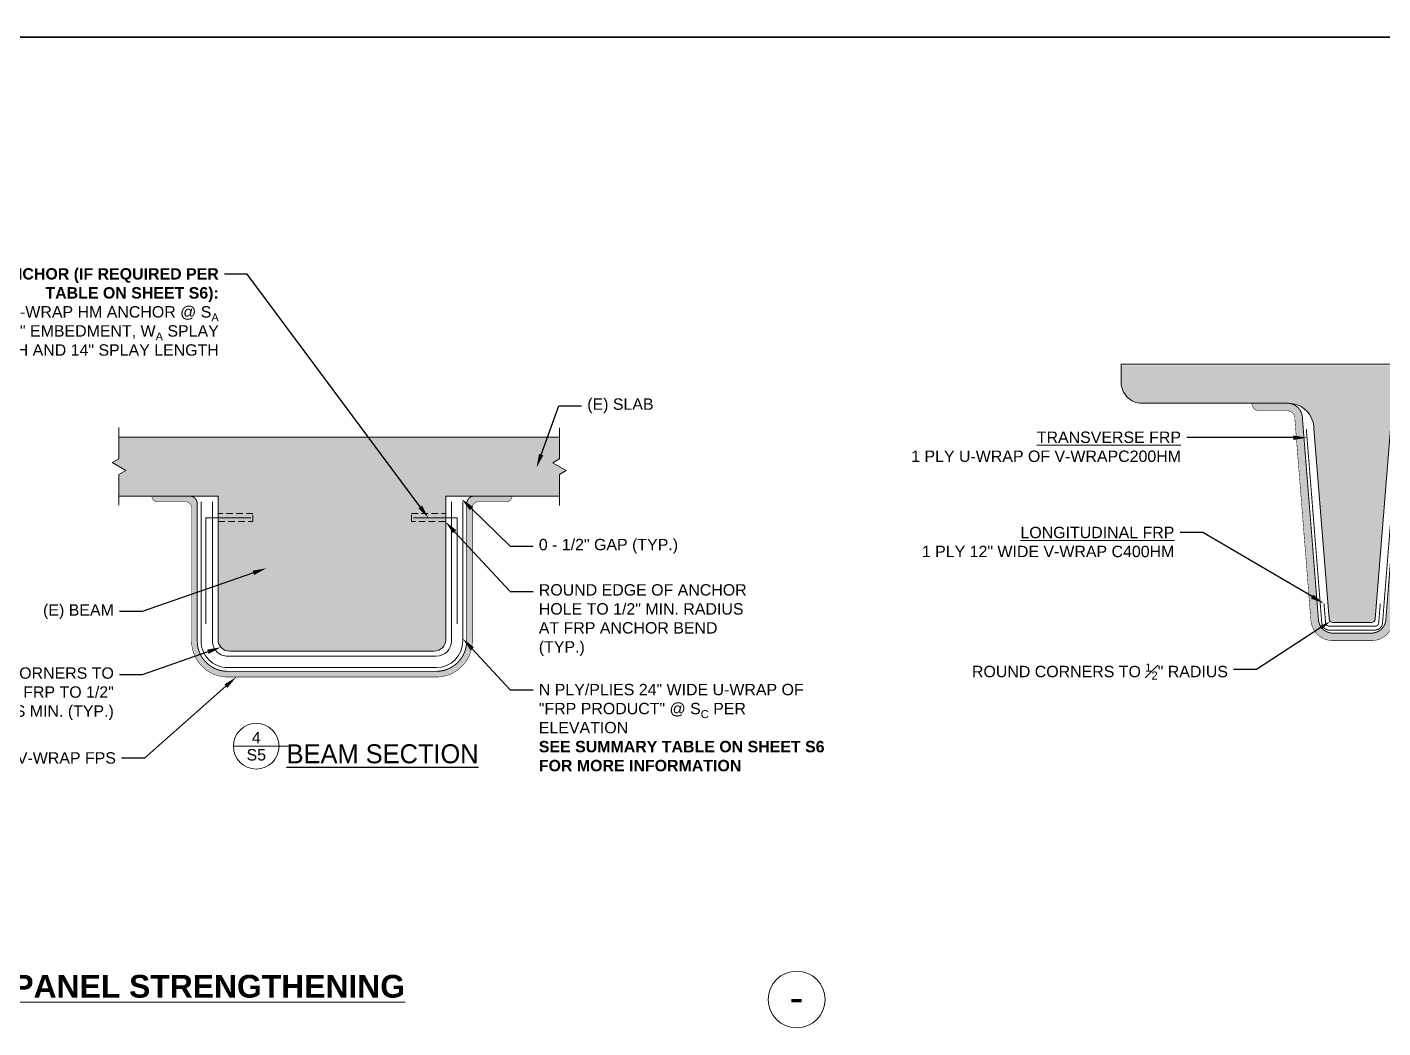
# Model space of a CAD drawing. Header units: inches. Extents: x 1159 to 5415, y 158 to 1829.
# Drawn here: x 1682.6 to 1861, y 1255.8 to 1387.5 of the extents above; entities that cross this region are included whole.
import ezdxf
from ezdxf import colors
from ezdxf.entities.mleader import LeaderData, LeaderLine
from ezdxf.enums import TextEntityAlignment as Align
from ezdxf.math import Vec2, Vec3

# ---------------------------------------------------------------- set-up
doc = ezdxf.new("R2018")
doc.units = ezdxf.units.IN
doc.header["$MEASUREMENT"] = 0
doc.linetypes.add('CENTER2', pattern=[1.125, 0.75, -0.125, 0.125, -0.125])
doc.linetypes.add('HIDDEN2', pattern=[0.1875, 0.125, -0.0625])
for name, color, linetype, lineweight in [('STN-ANNO-TEXT', 3, 'Continuous', 20), ('STN-ANNO-TITL-TEXT', 7, 'Continuous', 25), ('STN-EXST-MED', 2, 'Continuous', 5), ('STN-EXST-THK', 115, 'Continuous', 9), ('STN-FRP', 5, 'Continuous', 20), ('STN-GRAY-Sc-50', 253, 'Continuous', 20), ('STN-GRID-ID', 6, 'Continuous', 20), ('STN-GRID-LINE', 10, 'CENTER2', 13), ('STN-HATCH', 253, 'Continuous', 9), ('STN-HDN-L', 4, 'HIDDEN2', 9)]:
    doc.layers.add(name, color=color, linetype=linetype, lineweight=lineweight)
doc.layers.add('STN-CONCRETE HATCH', color=253, linetype='Continuous', lineweight=9, transparency=0.75)
doc.layers.add('STN-VPORT', color=30, linetype='Continuous', plot=False)
doc.styles.add('24', font='swiss.ttf', dxfattribs={"height": 1.5})
doc.styles.add('48', font='swiss.ttf', dxfattribs={"height": 3})
doc.styles.add('DIMENSIONS', font='swiss.ttf')
doc.styles.get("Standard").update_dxf_attribs({"font": 'swiss.ttf'})

# ---------------------------------------------------------------- blocks, each defined once
blk = doc.blocks.new('*U48')
at = {"layer": 'STN-GRID-ID'}
for p, q in [((-0.375, 0), (0, 0)), ((0, 0), (0.1, 0))]:
    blk.add_line(p, q, dxfattribs=at)
blk.add_circle((-0.188, 0), 0.188, dxfattribs=at)
at = {"layer": 'STN-ANNO-TEXT', "style": 'DIMENSIONS'}
for tag, p in [('1', (-0.188, 0.071)), ('S1', (-0.188, -0.071))]:
    blk.add_attdef(tag, text='', height=0.0938, dxfattribs=at).set_placement(p, align=Align.MIDDLE_CENTER)
at = {"layer": 'STN-ANNO-TEXT', "lineweight": 30, "flags": 104}
blk.add_attdef('SCALE', text='', height=0.0938, dxfattribs=at).set_placement((0.062, -0.043), align=Align.TOP_LEFT)
at = {"layer": 'STN-ANNO-TITL-TEXT', "lineweight": 30, "flags": 104}
blk.add_attdef('DETAIL TITLE', text='', height=0.125, dxfattribs=at).set_placement((0.062, 0.016), align=Align.BOTTOM_LEFT)

msp = doc.modelspace()

# ---------------------------------------------------------------- hatches: boundary and pattern name
at = {"layer": 'STN-CONCRETE HATCH'}
h = msp.add_hatch(color=256, dxfattribs=at)
h.dxf.hatch_style = 1
h.paths.add_polyline_path([(1865.353, 1338.022), (1879.76, 1338.022), (1879.76, 1343.01), (1826.561, 1343.01), (1826.561, 1340.772, 0.4142136), (1829.311, 1338.022), (1848.569, 1338.022, -0.4142136), (1851.931, 1334.66), (1853.961, 1309.165), (1859.961, 1309.165), (1861.991, 1334.66, -0.4142136)])
h = msp.add_hatch(color=256, dxfattribs=at)
h.dxf.hatch_style = 1
edge = h.paths.add_edge_path()
edge.add_line((1694.664, 1325.8), (1707.707, 1325.798))
edge.add_line((1707.707, 1325.798), (1707.707, 1306.88))
edge.add_arc((1709.207, 1306.88), 1.5, 180, 270.00007)
edge.add_line((1709.207, 1305.38), (1736.161, 1305.38))
edge.add_arc((1736.161, 1306.88), 1.5, 270.00007, 359.9999)
edge.add_line((1737.661, 1306.88), (1737.661, 1325.798))
edge.add_line((1737.661, 1325.798), (1752.642, 1325.796))
edge.add_line((1752.642, 1325.796), (1752.642, 1328.661))
edge.add_line((1752.642, 1328.661), (1753.53, 1329.172))
edge.add_line((1753.53, 1329.172), (1751.758, 1330.196))
edge.add_line((1751.758, 1330.196), (1752.642, 1330.706))
edge.add_line((1752.642, 1330.706), (1752.643, 1333.577))
edge.add_line((1752.643, 1333.577), (1694.664, 1333.577))
edge.add_line((1694.664, 1333.577), (1694.664, 1330.725))
edge.add_line((1694.664, 1330.725), (1693.781, 1330.216))
edge.add_line((1693.781, 1330.216), (1695.553, 1329.173))
edge.add_line((1695.553, 1329.173), (1694.665, 1328.645))
edge.add_line((1694.665, 1328.645), (1694.664, 1325.8))
at = {"layer": 'STN-HATCH'}
h = msp.add_hatch(dxfattribs=at)
h.set_pattern_fill('DOTS', color=256, scale=5)
h.set_pattern_definition([(0, (25534.2649, -942.51002), (0.15625, 0.3125), [0, -0.3125])])
h.paths.add_polyline_path([(1861.393, 1309.514, -0.3911301), (1859.499, 1307.765), (1854.422, 1307.765, -0.3911301), (1852.528, 1309.514), (1850.419, 1336.008, 0.4214287), (1848.458, 1338.019), (1843.759, 1338.022, 0.4153314), (1844.759, 1337.019), (1848.458, 1337.019, -0.4346211), (1849.417, 1335.99), (1851.532, 1309.435, 0.3911301), (1854.422, 1306.765), (1859.499, 1306.765, 0.3911301), (1862.39, 1309.435), (1864.504, 1335.986, -0.4346211), (1865.463, 1337.014), (1869.162, 1337.014, 0.4142136), (1870.162, 1338.014), (1865.463, 1338.014, 0.4214287), (1863.502, 1336.004)])
h = msp.add_hatch(dxfattribs=at)
h.set_pattern_fill('DOTS', color=256, scale=5)
h.set_pattern_definition([(0, (-2940.6938, 164.0103), (0.15625, 0.3125), [0, -0.3125])])
h.paths.add_polyline_path([(1704.216, 1324.298), (1704.216, 1306.728, 0.4142141), (1708.966, 1301.978), (1736.423, 1301.978, 0.4142131), (1741.173, 1306.728), (1741.173, 1324.298, -0.4142131), (1741.923, 1325.048), (1745.65, 1325.048, 0.4142136), (1746.4, 1325.798), (1741.423, 1325.798, 0.4142131), (1740.423, 1324.798), (1740.423, 1306.728, -0.4142131), (1736.423, 1302.728), (1708.966, 1302.728, -0.4142141), (1704.966, 1306.728), (1704.966, 1324.798, 0.414256), (1703.966, 1325.798), (1698.99, 1325.798, 0.4142696), (1699.74, 1325.048), (1703.466, 1325.048, -0.4142701)])

# ---------------------------------------------------------------- linework, layer by layer
at = {"layer": 'STN-EXST-MED'}
msp.add_lwpolyline([(1879.76, 1343.165), (1826.561, 1343.165), (1826.561, 1340.772, 0.4142136), (1829.311, 1338.022), (1848.569, 1338.022, -0.4142136), (1851.931, 1334.66), (1853.924, 1309.625, 0.3911301), (1854.422, 1309.165), (1859.499, 1309.165, 0.3911301), (1859.997, 1309.625), (1861.991, 1334.66, -0.4142136), (1865.353, 1338.022), (1879.76, 1338.022)], format="xyb", dxfattribs=at)
at = {"layer": 'STN-EXST-THK'}
msp.add_lwpolyline([(1694.664, 1325.8), (1707.707, 1325.798), (1707.707, 1306.88, 0.4142139), (1709.207, 1305.38), (1736.161, 1305.38, 0.4142127), (1737.661, 1306.88), (1737.661, 1325.798), (1752.642, 1325.796), (1752.642, 1328.661), (1753.53, 1329.172), (1751.758, 1330.196), (1752.642, 1330.706), (1752.643, 1333.577), (1694.664, 1333.577), (1694.664, 1330.725), (1693.781, 1330.216), (1695.553, 1329.173), (1694.665, 1328.645)], format="xyb", close=True, dxfattribs=at)
at = {"layer": 'STN-FRP', "const_width": 0.125}
msp.add_lwpolyline([(1850.93, 1334.624), (1852.964, 1309.085, 0.3911301), (1853.961, 1308.165), (1859.961, 1308.165, 0.3911301), (1860.958, 1309.085), (1862.991, 1334.624)], format="xyb", dxfattribs=at)
at = {"layer": 'STN-FRP'}
for points in [[(1705.466, 1325.049), (1705.466, 1306.728, 0.4142141), (1708.966, 1303.228), (1736.423, 1303.228, 0.4142131), (1739.923, 1306.728), (1739.923, 1325.049)], [(1706.966, 1325.049), (1706.966, 1306.728, 0.4142141), (1708.966, 1304.728), (1736.423, 1304.728, 0.4142131), (1738.423, 1306.728), (1738.423, 1325.049)]]:
    msp.add_lwpolyline(points, format="xyb", dxfattribs=at)
for points in [[(1706.108, 1308.999), (1706.108, 1322.921), (1712.018, 1322.921)], [(1739.167, 1308.999), (1739.167, 1322.921), (1733.433, 1322.921)]]:
    msp.add_lwpolyline(points, dxfattribs=at)
at = {"layer": 'STN-FRP', "color": 1, "const_width": 0.125}
msp.add_lwpolyline([(1853.261, 1311.655), (1853.462, 1309.125, 0.3911301), (1853.961, 1308.665), (1859.961, 1308.665, 0.3911301), (1860.459, 1309.125), (1860.661, 1311.655)], format="xyb", dxfattribs=at)
at = {"layer": 'STN-GRAY-Sc-50', "const_width": 0.125}
for points in [[(1843.759, 1338.022), (1848.458, 1338.019, -0.4214287), (1850.419, 1336.008), (1852.528, 1309.514, 0.3911301), (1854.422, 1307.765), (1859.499, 1307.765, 0.3911301), (1861.393, 1309.514), (1863.502, 1336.004, -0.4214287), (1865.463, 1338.014), (1870.162, 1338.014)], [(1698.99, 1325.798), (1703.966, 1325.798, -0.4142141), (1704.966, 1324.798), (1704.966, 1306.728, 0.4142141), (1708.966, 1302.728), (1736.423, 1302.728, 0.4142131), (1740.423, 1306.728), (1740.423, 1324.798, -0.4142131), (1741.423, 1325.798), (1746.4, 1325.798)]]:
    msp.add_lwpolyline(points, format="xyb", dxfattribs=at)
at = {"layer": 'STN-GRID-ID', "linetype": 'Continuous'}
for points in [[(1694.664, 1334.816), (1694.664, 1330.725), (1693.781, 1330.216), (1695.553, 1329.173), (1694.665, 1328.645), (1694.664, 1324.59)], [(1752.642, 1334.797), (1752.642, 1330.706), (1751.758, 1330.196), (1753.53, 1329.172), (1752.642, 1328.661), (1752.642, 1324.571)]]:
    msp.add_lwpolyline(points, dxfattribs=at)
at = {"layer": 'STN-GRID-ID'}
msp.add_circle((1783.848, 1259.525), 3.736, dxfattribs=at)
at = {"layer": 'STN-HATCH', "const_width": 0.06}
for points in [[(1843.759, 1338.022), (1843.759, 1338.019, 0.4142136), (1844.759, 1337.019), (1848.458, 1337.019, -0.4346211), (1849.417, 1335.99), (1851.532, 1309.435, 0.3911301), (1854.422, 1306.765), (1859.499, 1306.765, 0.3911301), (1862.39, 1309.435), (1864.504, 1335.986, -0.4346211), (1865.463, 1337.014), (1869.162, 1337.014, 0.4142136), (1870.162, 1338.014), (1870.162, 1338.022)], [(1698.99, 1325.798, 0.4142136), (1699.74, 1325.048), (1703.466, 1325.048, -0.4142141), (1704.216, 1324.298), (1704.216, 1306.728, 0.4142141), (1708.966, 1301.978), (1736.423, 1301.978, 0.4142131), (1741.173, 1306.728), (1741.173, 1324.298, -0.4142131), (1741.923, 1325.048), (1745.65, 1325.048, 0.4142136), (1746.4, 1325.798)]]:
    msp.add_lwpolyline(points, format="xyb", dxfattribs=at)
at = {"layer": 'STN-HDN-L', "ltscale": 7}
for points in [[(1707.707, 1322.438), (1712.291, 1322.438), (1712.291, 1323.5), (1707.707, 1323.5)], [(1737.607, 1322.438), (1733.159, 1322.438), (1733.159, 1323.5), (1737.607, 1323.5)]]:
    msp.add_lwpolyline(points, dxfattribs=at)
at = {"layer": 'STN-VPORT'}
for points in [[(1592.757, 1647.896), (1976.26, 1647.896), (1976.26, 1386.218), (1592.757, 1386.218)], [(1592.757, 1386.218), (1976.26, 1386.218), (1976.26, 1124.54), (1592.757, 1124.54)]]:
    msp.add_lwpolyline(points, close=True, dxfattribs=at)

# ---------------------------------------------------------------- block references
at = {"layer": 'STN-GRID-LINE'}
ref = msp.add_blockref('*U48', (1715.732, 1292.871), dxfattribs=dict(at, xscale=16, yscale=16, zscale=16))
lines = msp.add_mtext('{\\LBEAM SECTION}', dxfattribs={"layer": 'STN-ANNO-TITL-TEXT', "insert": (1716.732, 1293.127), "char_height": 2.5, "attachment_point": 1})
ref.add_attrib('DETAIL TITLE', '', (1716.732, 1293.127), dxfattribs={"flags": 104}).embed_mtext(lines)
ref.add_attrib('1', '4', dxfattribs={"layer": 'STN-ANNO-TEXT', "height": 1.5, "style": 'DIMENSIONS'}).set_placement((1712.732, 1294.001), align=Align.MIDDLE_CENTER)
ref.add_attrib('S1', 'S5', dxfattribs={"layer": 'STN-ANNO-TEXT', "height": 1.5, "style": 'DIMENSIONS'}).set_placement((1712.732, 1291.741), align=Align.MIDDLE_CENTER)

# ---------------------------------------------------------------- texts
at = {"layer": 'STN-ANNO-TEXT', "attachment_point": 5, "style": '48'}
for s, insert, char_height in [('\\A1;\\pxqc;{\\fSwis721 BT|b1|i0|c0|p34;\\LDROP PANEL STRENGTHENING}', (1699.834, 1261.248), 3), ('\\A1;\\pxqc;-', (1783.833, 1259.832), 4)]:
    msp.add_mtext(s, dxfattribs=dict(at, insert=insert, char_height=char_height))

# ---------------------------------------------------------------- leaders
at = {"layer": 'STN-ANNO-TEXT'}
ml = msp.add_multileader_mtext('Standard', dxfattribs=at)
ml.set_content('\\A1;{\\fSwis721 BT|b1|i0|c0|p34;FRP ANCHOR (IF REQUIRED PER TABLE ON SHEET\\C242;\\c2564301; S6\\C256;):\\P}D{\\H0.7x;\\S^ A;} DIA. V-WRAP{\\fArial|b0|i0|c0|p34; HM} ANCHOR @ S{\\H0.7x;\\S^ A;} O.C., 4" EMBEDMENT, W{\\H0.7x;\\S^ A;} SPLAY WIDTH AND 14" SPLAY LENGTH', color=256, style='24')
ml.set_leader_properties()
ml.build(insert=Vec2(0, 0))
ml.multileader.update_dxf_attribs({"dogleg_length": 3, "arrow_head_size": 1.812})
ctx = ml.context
ctx.base_point, ctx.char_height, ctx.arrow_head_size, ctx.landing_gap_size, ctx.plane_origin = Vec3(1673.114, 1355.037), 1.5, 1.812, 0.75, Vec3(1738.707, 1318.12)
ctx.text_align_type = 2
notes = []
notes.append((ctx, [(1, (1, 1, 0), (1711.548, 1355.037), (-1, 0), 3, [(0, [(1735.393, 1322.921)], 0, [])])]))
ctx.mtext.insert, ctx.mtext.width, ctx.mtext.alignment, ctx.mtext.flow_direction = Vec3(1707.798, 1355.808), 37.60224, 3, 5
ml = msp.add_multileader_mtext('Standard', dxfattribs=at)
ml.set_content('(E) SLAB', color=256, style='24')
ml.set_leader_properties()
ml.build(insert=Vec2(0, 0))
ml.multileader.update_dxf_attribs({"dogleg_length": 3, "arrow_head_size": 1.812})
ctx = ml.context
ctx.base_point, ctx.char_height, ctx.arrow_head_size, ctx.landing_gap_size, ctx.plane_origin = Vec3(1755.54, 1337.694), 1.5, 1.812, 0.75, Vec3(1779.737, 1322.711)
notes.append((ctx, [(0, (1, 1, 0), (1752.54, 1337.694), (1, 0), 3, [(0, [(1749.615, 1329.548)], 0, [])])]))
ctx.mtext.insert, ctx.mtext.width, ctx.mtext.flow_direction = Vec3(1756.29, 1338.66), 9.88936, 5
ml = msp.add_multileader_mtext('Standard', dxfattribs=at)
ml.set_content('\\pxsm1;{\\LTRANSVERSE FRP\\P}1 PLY U-WRAP OF V-WRAPC200HM', color=256, style='24')
ml.set_leader_properties()
ml.build(insert=Vec2(0, 0))
ml.multileader.update_dxf_attribs({"dogleg_length": 3, "arrow_head_size": 1.812})
ctx = ml.context
ctx.base_point, ctx.char_height, ctx.arrow_head_size, ctx.landing_gap_size, ctx.plane_origin = Vec3(1800.059, 1333.528), 1.5, 1.812, 0.75, Vec3(1761.62, 1333.528)
ctx.text_align_type = 2
notes.append((ctx, [(1, (1, 1, 0), (1838.185, 1333.528), (-1, 0), 3, [(0, [(1851.042, 1333.489), (1838.185, 1333.528)], 0, [])])]))
ctx.mtext.insert, ctx.mtext.width, ctx.mtext.alignment, ctx.mtext.flow_direction = Vec3(1834.435, 1334.299), 35.29423, 3, 5
ml = msp.add_multileader_mtext('Standard', dxfattribs=at)
ml.set_content('0 - 1/2" GAP (TYP.)', color=256, style='24')
ml.set_leader_properties()
ml.build(insert=Vec2(0, 0))
ml.multileader.update_dxf_attribs({"dogleg_length": 3, "arrow_head_size": 1.812})
ctx = ml.context
ctx.base_point, ctx.char_height, ctx.arrow_head_size, ctx.landing_gap_size, ctx.plane_origin = Vec3(1749.169, 1319.204), 1.5, 1.812, 0.75, Vec3(1735.766, 1329.995)
notes.append((ctx, [(0, (1, 1, 0), (1746.169, 1319.204), (1, 0), 3, [(0, [(1739.744, 1325.427)], 0, [])])]))
ctx.mtext.insert, ctx.mtext.width, ctx.mtext.flow_direction = Vec3(1749.919, 1320.17), 29.29906, 5
ml = msp.add_multileader_mtext('Standard', dxfattribs=at)
ml.set_content('ROUND EDGE OF ANCHOR HOLE TO 1/2" MIN. RADIUS AT FRP ANCHOR BEND (TYP.)', color=256, style='24')
ml.set_leader_properties()
ml.build(insert=Vec2(0, 0))
ml.multileader.update_dxf_attribs({"dogleg_length": 3, "arrow_head_size": 1.812})
ctx = ml.context
ctx.base_point, ctx.char_height, ctx.arrow_head_size, ctx.landing_gap_size, ctx.plane_origin = Vec3(1749.169, 1313.238), 1.5, 1.812, 0.75, Vec3(1735.766, 1320.882)
notes.append((ctx, [(0, (1, 1, 0), (1746.169, 1313.238), (1, 0), 3, [(0, [(1737.607, 1322.438)], 0, [])])]))
ctx.mtext.insert, ctx.mtext.width, ctx.mtext.flow_direction = Vec3(1749.919, 1314.203), 29.29906, 5
ml = msp.add_multileader_mtext('Standard', dxfattribs=at)
ml.set_content('\\pxsm1;{\\LLONGITUDINAL FRP\\P}1 PLY 12" WIDE V-WRAP C400HM', color=256, style='24')
ml.set_leader_properties()
ml.build(insert=Vec2(0, 0))
ml.multileader.update_dxf_attribs({"dogleg_length": 3, "arrow_head_size": 1.812})
ctx = ml.context
ctx.base_point, ctx.char_height, ctx.arrow_head_size, ctx.landing_gap_size, ctx.plane_origin = Vec3(1801.342, 1320.992), 1.5, 1.812, 0.75, Vec3(1759.91, 1314.517)
ctx.text_align_type = 2
notes.append((ctx, [(1, (1, 1, 0), (1837.313, 1320.992), (-1, 0), 3, [(0, [(1853.261, 1311.655), (1837.313, 1320.992)], 0, [])])]))
ctx.mtext.insert, ctx.mtext.width, ctx.mtext.alignment, ctx.mtext.flow_direction = Vec3(1833.563, 1321.762), 35.07087, 3, 5
ml = msp.add_multileader_mtext('Standard', dxfattribs=at)
ml.set_content('(E) BEAM', color=256, style='24')
ml.set_leader_properties()
ml.build(insert=Vec2(0, 0))
ml.multileader.update_dxf_attribs({"dogleg_length": 3, "arrow_head_size": 1.812})
ctx = ml.context
ctx.base_point, ctx.char_height, ctx.arrow_head_size, ctx.landing_gap_size, ctx.plane_origin = Vec3(1684.522, 1310.589), 1.5, 1.812, 0.75, Vec3(1714.439, 1291.682)
ctx.text_align_type = 2
notes.append((ctx, [(1, (1, 1, 0), (1697.736, 1310.589), (-1, 0), 3, [(0, [(1714.058, 1316.296)], 0, [])])]))
ctx.mtext.insert, ctx.mtext.width, ctx.mtext.alignment, ctx.mtext.flow_direction = Vec3(1693.986, 1311.555), 9.88936, 3, 5
ml = msp.add_multileader_mtext('Standard', dxfattribs=at)
ml.set_content('\\A1;ROUND CORNERS TO {\\H0.7x;\\S1#2;}" RADIUS', color=256, style='24')
ml.set_leader_properties()
ml.build(insert=Vec2(0, 0))
ml.multileader.update_dxf_attribs({"dogleg_length": 3, "arrow_head_size": 1.5})
ctx = ml.context
ctx.base_point, ctx.char_height, ctx.arrow_head_size, ctx.landing_gap_size, ctx.plane_origin = Vec3(1807.883, 1302.984), 1.5, 1.5, 0.75, Vec3(1759.91, 1290.388)
ctx.text_align_type = 2
notes.append((ctx, [(1, (1, 1, 0), (1844.363, 1302.984), (-1, 0), 3, [(0, [(1854.083, 1309.297), (1844.363, 1302.984)], 0, [])])]))
ctx.mtext.insert, ctx.mtext.width, ctx.mtext.alignment, ctx.mtext.flow_direction = Vec3(1840.613, 1303.755), 35.07087, 3, 5
ml = msp.add_multileader_mtext('Standard', dxfattribs=at)
ml.set_content('\\A1;N PLY/PLIES 24" WIDE U-WRAP OF "FRP PRODUCT" @ S{\\H0.7x;\\S^ C;} PER ELEVATION\\P\\pxql;{\\fSwis721 BT|b1|i0|c0|p34;SEE SUMMARY TABLE ON SHEET \\C242;\\c2564301;S6\\C256; FOR MORE INFORMATION}', color=256, style='24')
ml.set_leader_properties()
ml.build(insert=Vec2(0, 0))
ml.multileader.update_dxf_attribs({"dogleg_length": 3, "arrow_head_size": 1.812})
ctx = ml.context
ctx.base_point, ctx.char_height, ctx.arrow_head_size, ctx.landing_gap_size, ctx.plane_origin = Vec3(1749.169, 1300.311), 1.5, 1.812, 0.75, Vec3(1735.766, 1307.956)
notes.append((ctx, [(0, (1, 1, 0), (1746.169, 1300.311), (1, 0), 3, [(0, [(1739.923, 1307.023)], 0, [])])]))
ctx.mtext.insert, ctx.mtext.width, ctx.mtext.flow_direction = Vec3(1749.919, 1301.082), 38.54497, 5
ml = msp.add_multileader_mtext('Standard', dxfattribs=at)
ml.set_content('\\A1;ROUND CORNERS TO RECEIVE FRP TO 1/2" RADIUS MIN. (TYP.)', color=256, style='24')
ml.set_leader_properties()
ml.build(insert=Vec2(0, 0))
ml.multileader.update_dxf_attribs({"dogleg_length": 3, "arrow_head_size": 1.812})
ctx = ml.context
ctx.base_point, ctx.char_height, ctx.arrow_head_size, ctx.landing_gap_size, ctx.plane_origin = Vec3(1672.04, 1302.289), 1.5, 1.812, 0.75, Vec3(1714.439, 1283.381)
ctx.text_align_type = 2
notes.append((ctx, [(1, (1, 1, 0), (1697.736, 1302.289), (-1, 0), 3, [(0, [(1708.07, 1305.902)], 0, [])])]))
ctx.mtext.insert, ctx.mtext.width, ctx.mtext.alignment, ctx.mtext.flow_direction = Vec3(1693.986, 1303.255), 22.589, 3, 5
ml = msp.add_multileader_mtext('Standard', dxfattribs=at)
ml.set_content('1" THICK V-WRAP FPS', color=256, style='24')
ml.set_leader_properties()
ml.build(insert=Vec2(0, 0))
ml.multileader.update_dxf_attribs({"dogleg_length": 3, "arrow_head_size": 1.812})
ctx = ml.context
ctx.base_point, ctx.char_height, ctx.arrow_head_size, ctx.landing_gap_size, ctx.plane_origin = Vec3(1672.553, 1291.309), 1.5, 1.812, 0.75, Vec3(1692.428, 1262.245)
ctx.text_align_type = 2
notes.append((ctx, [(1, (1, 1, 0), (1698.014, 1291.309), (-1, 0), 3, [(0, [(1710.093, 1301.978)], 0, [])])]))
ctx.mtext.insert, ctx.mtext.width, ctx.mtext.alignment, ctx.mtext.flow_direction = Vec3(1694.264, 1292.08), 37.38514, 3, 5
for ctx, leaders in notes:
    for number, flags, end, landing, length, lines in leaders:
        leader = LeaderData()
        leader.index, (leader.has_last_leader_line, leader.has_dogleg_vector, leader.attachment_direction) = number, flags
        leader.last_leader_point, leader.dogleg_vector, leader.dogleg_length = Vec3(end), Vec3(landing), length
        for number, points, colour, breaks in lines:
            line = LeaderLine()
            line.index, line.vertices, line.color, line.breaks = number, Vec3.list(points), colors.encode_raw_color(colour), breaks
            leader.lines.append(line)
        ctx.leaders.append(leader)

doc.saveas('drawing.dxf')
